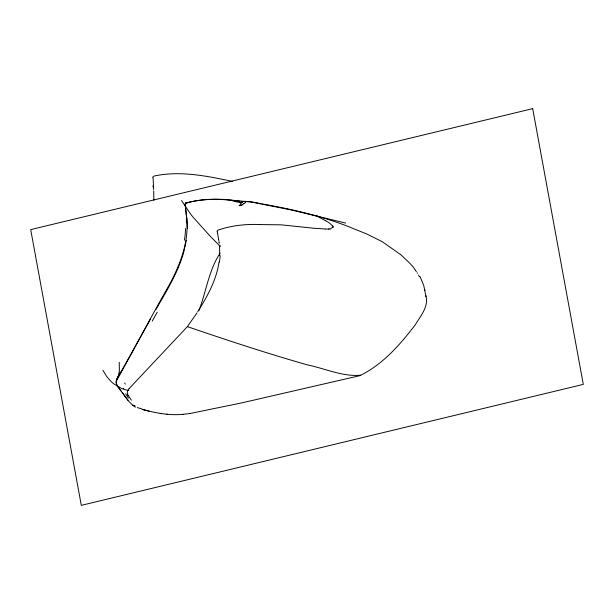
<?xml version="1.0" encoding="UTF-8"?>
<svg xmlns="http://www.w3.org/2000/svg" width="614" height="614" viewBox="0 0 614 614"><rect width="100%" height="100%" fill="white"/><g stroke="black" fill="none" stroke-linecap="round" stroke-linejoin="round"><path stroke-width="0.92" d="M186.372 218.868L186.364 221.877M187.362 228.469L186.894 218.891M153.899 200.187L153.715 190.939M186.387 217.763L186.449 216.934M219.666 255.777L219.566 246.598M219.029 262.086C216.374 280.222 207.286 296.577 197.624 311.866M186.311 240.404L183.747 252.131M183.663 252.431C177.784 272.984 166.371 291.335 155.787 309.717M198.913 310.623C206.281 291.65 208.699 270.214 220.188 253.037M120.344 372.076L117.343 377.886A9.617 3.078 -62.1 0 0 117.213 378.163A1.765 0.568 -62.1 0 0 117.013 378.608M150.392 319.219L118.962 375.584M118.655 376.098L117.489 378.009A9.617 3.085 -62.1 0 1 117.328 378.262A1.497 0.484 -62.1 0 1 117.067 378.646M196.902 312.986L187.393 326.625L129.04 388.7M242.852 204.416L243.612 203.694M239.222 205.483L240.696 204.293A30.247 5.572 7.4 0 0 240.811 204.109L240.895 203.794A21.651 3.991 7.4 0 0 240.711 203.134L240.596 203.004M360.518 375.369C383.098 364.133 399.975 344.707 415.095 325.067C420.36 316.218 428.971 306.839 425.847 295.687M242.039 204.984L241.647 205.183M244.073 203.403L245.577 202.536A14.598 2.617 8.5 0 0 245.493 201.661L245.446 201.569M187.324 202.735L186.011 203.111L189.304 202.213M360.725 375.177C342.742 376.958 324.867 368.431 307.376 364.885C266.998 353.38 227.111 340.217 187.393 326.625M332.681 227.487L331.882 227.74A27.906 3.884 16.3 0 0 331.245 228.147L331.115 228.416A25.374 3.53 16.3 0 1 329.91 228.991M185.359 203.081L187.247 202.674M359.612 375.73L241.456 402.953L189.872 413.529M187.454 202.666L191.522 201.714A115.133 108.778 -49.8 0 1 206.089 199.604L208.069 199.466A144.597 136.615 -49.8 0 1 212.36 199.243L214.578 199.189A103.114 97.419 -49.8 0 1 216.788 199.182A114.711 108.379 -49.8 0 1 223.688 199.45A86.889 82.092 -49.8 0 1 226.612 199.711L233.612 200.548M189.204 202.259C209.121 197.186 229.828 199.972 249.952 201.952A146.539 138.449 -49.8 0 1 252.891 202.351L290.529 209.804L345.69 223.074M149.033 411.119L142.187 409.384C155.526 412.969 169.372 415.686 183.233 414.312M329.856 228.976L329.541 229.007A37.009 5.127 16.2 0 1 328.482 229.045M182.765 414.373L190.378 413.46M185.359 203.219L185.835 203.211A1.819 1.719 -49.8 0 0 185.459 203.472L185.351 203.572A1.159 1.09 -49.8 0 0 185.121 203.948L186.648 217.909M239.744 205.636L239.207 205.644M328.536 229.06L325.788 229.03M245.316 201.446L242.146 201.768L244.879 201.453A40.179 37.961 -49.8 0 1 247.051 201.476L247.526 201.492A63.963 60.433 -49.8 0 1 250.535 201.714L257.136 202.904A120.889 114.219 -49.8 0 0 259.983 203.503L261.157 203.725M260.628 224.586L281.181 224.831L313.685 228.224M260.313 224.586C246.16 223.872 231.324 225.545 218.208 230.05A2.855 2.648 75.2 0 0 217.579 230.427A1.581 1.458 76.1 0 0 217.133 231.624M325.535 229.014L314.099 228.254M236.935 200.885C238.608 199.496 241.056 203.656 240.151 202.351M235.415 200.747L239.053 201.169L240.12 202.252M236.705 200.87L232.353 200.402M235.216 200.724L234.786 200.678M234.563 200.655L233.857 200.578M160.2 413.375L160.914 413.468M166.816 414.22L167.614 414.32M262.416 203.963C291.512 209.105 320.462 215.744 348.077 226.428A89.268 84.341 -49.8 0 1 350.402 227.349L353.311 228.569A118.402 111.871 -49.8 0 0 355.905 229.605L367.21 234.195L381.417 241.287A46.265 43.709 -49.8 0 1 383.136 242.292L400.666 254.641A36.694 34.668 -49.8 0 1 402.155 255.961L407.627 261.134A86.175 81.424 -49.8 0 1 409.952 263.437L412.892 266.583A16.363 15.465 -49.8 0 1 413.575 267.466L415.079 269.73M141.987 408.932L137.252 407.581M128.41 390.535L124.251 389.406A34.929 33.002 -49.8 0 1 121.135 388.186L114.304 384.203A37.485 35.42 -49.8 0 1 110.489 380.941L106.629 376.413L102.914 370.28M232.637 181.437C207.095 176.034 180.086 170.462 154.306 176.003A2.855 2.479 -12.2 0 0 153.538 176.302A1.581 1.358 -12.4 0 0 152.894 177.323M317.254 216.044A23.639 3.293 16.3 0 0 317.446 216.235L318.275 216.466M319.05 216.688L319.556 216.834M135.21 405.992L132.923 405.217M325.55 220.687L327.331 221.692A46.94 6.547 16.2 0 1 330.155 223.634L332.297 225.714M133.084 405.355L135.364 407.205M220.027 246.199L209.612 235.592L193.287 217.402A49.734 46.986 -49.8 0 1 189.45 212.352L181.521 200.532M240.488 202.889L240.204 202.658A5.019 0.921 7.5 0 0 239.805 202.436L238.255 202.129A4.643 0.844 7.4 0 1 236.382 201.837A7.36 1.366 7.4 0 1 232.054 200.463M332.512 225.937L332.88 226.32M121.603 391.663L117.573 386.198M127.919 400.267L117.282 386.014L116.146 382.629A5.495 5.196 -49.8 0 1 116.338 380.979C134.243 349.036 151.221 316.509 169.387 284.681C180.516 263.974 189.603 240.473 186.472 216.55M122.363 392.691L128.41 400.881L132.01 404.519A22.749 21.498 -49.8 0 0 134.389 406.161M416.031 271.142L416.376 271.657M415.379 270.175L415.693 270.651M417.083 272.739L417.443 273.299M131.411 400.251L128.057 395.147M420.083 276.63L423.814 285.74L425.986 296.524M127.735 394.572L127.428 393.82A8.274 5.349 -2 0 1 127.275 392.845L127.528 391.325A15.872 10.238 -2.5 0 1 127.865 390.481A15.381 10.001 -0.8 0 1 129.178 388.754M186.556 216.926L186.794 218.108M217.625 233.543L218.661 239.422M424.796 289.516L424.926 290.338M218.714 239.752L218.906 240.987M219.021 241.816L219.083 242.231M219.106 242.392L219.213 243.236M186.51 216.842L185.505 207.11A15.289 14.444 -49.8 0 0 185.037 204.784M119.239 362.268L119.369 370.419L118.533 375.63A11.252 10.63 -49.8 0 1 117.972 377.05L116.752 379.713A6.624 6.263 -49.8 0 0 116.46 380.833M153.515 185.643L153.132 179.027A13.431 11.505 -27.5 0 0 152.894 177.615M153.515 185.72L153.661 189.572M418.487 275.034A32.005 30.239 -49.8 0 1 419.454 276.899M186.595 218.193A10.361 2.916 83.3 0 1 186.687 218.929M185.558 228.508A82.783 76.489 -70.2 0 1 184.43 240.151M152.218 321.16A150.046 37.109 -62.2 0 1 157.261 312.25M186.602 218.645A10.361 1.527 86 0 1 186.602 218.384M243.528 203.679A20.784 3.868 8.6 0 1 243.935 203.38M242.691 204.462A44.899 8.182 6.9 0 1 241.916 204.969M241.425 205.153A9.087 1.673 7.4 0 1 239.867 205.659M231.716 200.21A6.67 1.228 7.6 0 1 231.678 200.149M245.032 201.093A14.774 2.748 7.9 0 1 245.239 201.238M117.466 386.267A8.013 7.568 -49.8 0 1 116.338 380.818M317.438 216.228A23.639 3.293 16.3 0 0 319.794 217.701L324.553 220.165A62.075 8.627 16.3 0 1 325.573 220.695M220.173 255.815A73.588 70.717 5.9 0 1 219.351 262.14M219.873 245.232A26.893 11.796 81.1 0 1 220.004 246.705M217.202 231.946A13.431 13.094 79.1 0 1 217.671 233.535M332.98 226.343A22.035 3.078 16.3 0 1 332.949 227.525M153.109 187.262A26.893 1.412 86.7 0 1 153.063 185.451M125.271 384.088A39.258 0.499 64.5 0 1 124.749 382.998M123.414 388.24A33.877 0.652 60.2 0 1 123.706 388.754M125.647 393.835A39.626 2.586 53.6 0 1 128.456 398.102M127.919 395.193A16.732 11.113 -8.4 0 1 127.62 394.602M241.916 202.244C241.271 203.894 242.43 200.931 241.916 202.244M241.686 202.781L241.617 202.858M532.691 108.647L30.7 229.613L81.309 505.353L583.3 384.387L532.691 108.647"/></g></svg>
